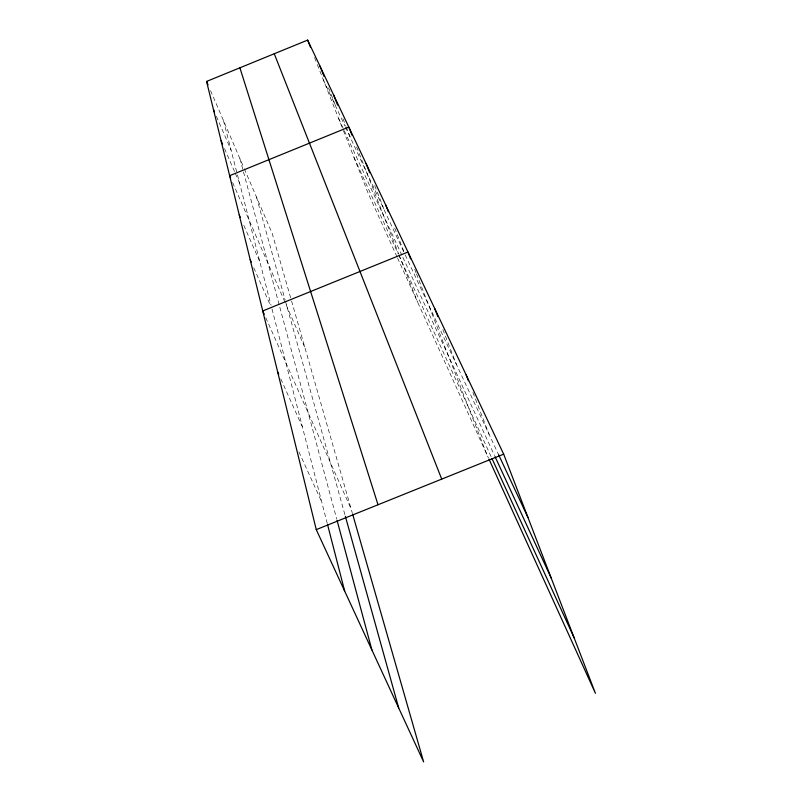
<?xml version="1.0" encoding="UTF-8"?>
<svg xmlns="http://www.w3.org/2000/svg" width="802" height="802" viewBox="0 0 802 802"><rect width="100%" height="100%" fill="white"/><g stroke="black" fill="none" stroke-linecap="round" stroke-linejoin="round"><path stroke-width="0.6" stroke-dasharray="4.01 3.01" d="M323.296 79.699L344.95 126.024M345.462 127.117L404.138 252.61M405.18 254.856L498.563 454.594M338.584 118.395L343.797 129.673M344.319 130.796L401.792 255.046M402.845 257.312L494.553 455.576M353.953 157.292L398.243 253.953M398.754 255.076L491.486 457.451M298.915 451.877L321.692 501.872M397.01 256.82L368.519 194.134L342.654 128.691M397.521 257.943L488.428 457.942M280.78 378.905L302.344 426.774M265.753 317.692L351.216 509.21M253.763 267.758L270.464 305.472M243.798 225.322L259.848 261.813M232.64 182.545L305.021 347.988M224.5 148.581L234.745 172.109M235.237 173.232L239.628 183.317M216.39 116.3L231.106 150.245M210.545 90.616L243.808 167.658M244.289 168.781L272.159 233.322L291.196 299.758M328.519 87.839L336.228 107.368M314.554 57.574L316.85 63.398M317.311 64.561L342.203 127.548M374.694 185.523L384.709 211.076M356.599 146.866L398.594 253.723M399.045 254.886L417.702 302.344M342.975 118.746L345.662 125.573M346.113 126.706L350.594 138.094M394.704 228.049L403.817 251.357M414.694 269.261L416.037 272.71M416.479 273.853L486.894 454.554M442.854 329.502L456.438 364.499M472.909 392.409L489.12 434.393M291.537 300.94L352.238 512.789M256.47 196.981L285.101 299.858M285.442 301.051L345.02 515.115M239.908 158.636L243.146 170.696M243.477 171.899L279.186 304.86M279.818 307.216L336.74 519.135M223.437 120.48L271.046 305.281M271.978 308.9L327.286 523.576"/><path stroke-width="1.2" d="M352.579 513.982L423.626 761.9L316.259 529.631L206.575 81.433L307.647 40.1L503.666 454.153L595.425 693.309L488.949 459.065M316.259 529.631L503.666 454.153M498.563 454.594L527.957 517.47M495.075 456.699L551.215 578.072M492.007 458.574L574.132 637.801M277.703 372.068L278.725 374.344M264.249 314.324L262.745 310.945L407.967 252.018L410.664 258.916M250.214 259.758L251.226 262.043M239.277 215.066L240.279 217.342M230.645 177.974L229.643 175.688L348.83 127.097L352.028 135.237M221.091 140.731L222.555 144.099M213.442 109.503L214.425 111.769M206.575 81.433L208.059 84.882M319.918 66.005L323.988 76.35M307.647 40.1L310.414 47.087M366.043 163.458L369.692 172.751M333.562 94.836L337.592 105.082M274.264 53.754L441.722 479.105M385.592 204.741L388.328 211.728M434.704 308.499L437.882 316.66M466.152 374.915L468.408 380.75M239.898 67.799L378.013 504.759M345.351 516.308L398.704 707.986M337.061 520.328L371.887 649.971M327.597 524.779L344.68 591.114"/></g></svg>
